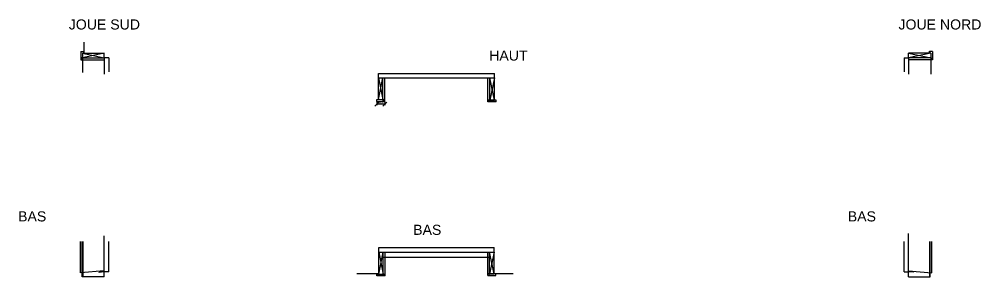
# Model space of a CAD drawing. Header units: millimetres. Extents: x -676 to 20716, y -6551 to 3709.
# Drawn here: x 11183 to 20716, y -5748 to -3199 of the extents above; entities that cross this region are included whole.
import ezdxf

# ---------------------------------------------------------------- set-up
doc = ezdxf.new("R2010")
doc.units = ezdxf.units.MM
doc.layers.get('0').update_dxf_attribs({"lineweight": 25, "true_color": 0xffffff})
doc.layers.get('Defpoints').update_dxf_attribs({"true_color": 0xffffff})
for name, color, linetype, lineweight, true_color in [('Baie', 136, 'Continuous', 25, 0x008080), ('Compribande', 2, 'Continuous', 25, 0xffff00), ('Cotes', 4, 'Continuous', 25, 0x00ffff), ('Enduit', 42, 'Continuous', 25, 0xcd8900), ('Montant Précadre', 16, 'Continuous', 25, 0x800000), ('Option Bois Brule ... OptionRecalepinage', 1, 'Continuous', 25, 0xff0000)]:
    doc.layers.add(name, color=color, linetype=linetype, lineweight=lineweight, true_color=true_color)
doc.styles.add('QCADDimTextStyle', font='txt')
doc.styles.add('textstyle15', font='')
doc.styles.add('textstyle16', font='')
doc.styles.add('textstyle17', font='')
doc.styles.add('textstyle18', font='')
doc.styles.add('textstyle19', font='')
doc.styles.add('textstyle20', font='')
doc.styles.get('textstyle15').set_extended_font_data('Liberation Sans')
doc.styles.get('textstyle16').set_extended_font_data('Liberation Sans')
doc.styles.get('textstyle17').set_extended_font_data('Liberation Sans')
doc.styles.get('textstyle18').set_extended_font_data('Liberation Sans')
doc.styles.get('textstyle19').set_extended_font_data('Liberation Sans')
doc.styles.get('textstyle20').set_extended_font_data('Liberation Sans')
doc.dimstyles.new('QCADDimStyle', dxfattribs={"dimtxt": 20, "dimasz": 20, "dimexe": 10, "dimexo": 5, "dimgap": 5, "dimtad": 1, "dimtoh": 1, "dimdec": 4, "dimzin": 0, "dimdsep": 46, "dimtxsty": 'QCADDimTextStyle', "dimcen": 0.09, "dimadec": 0, "dimazin": 0, "dimtfac": 1, "dimtdec": 4, "dimtofl": 0, "dimtmove": 0, "dimatfit": 3, "dimfxl": 1, "dimtolj": 1, "dimtzin": 0, "dimarcsym": 0})

# ---------------------------------------------------------------- blocks, each defined once
blk = doc.blocks.new('*D65')
at = {"layer": 'Cotes', "color": 0, "lineweight": -2}
for p, q in [((14747.4, -4020), (14707.4, -4060)), ((14727.4, -4017), (14727.4, -4050)), ((14807.4, -4040), (14727.4, -4040)), ((14787.4, -4060), (14827.4, -4020)), ((14807.4, -4017), (14807.4, -4050))]:
    blk.add_line(p, q, dxfattribs=at)
at = {"layer": 'Defpoints', "color": 0}
for p in [(14727.4, -4012), (14727.4, -4040), (14807.4, -4012)]:
    blk.add_point(p, dxfattribs=at)
at = {"layer": 'Cotes', "color": 0, "insert": (14767.4, -4025), "char_height": 20, "attachment_point": 5, "style": 'QCADDimTextStyle'}
blk.add_mtext('\\A1;80', dxfattribs=at)

msp = doc.modelspace()

# ---------------------------------------------------------------- hatches: boundary and pattern name
at = {"layer": 'Compribande'}
h = msp.add_hatch(dxfattribs=at)
h.set_pattern_fill('JIS_WOOD', color=256, angle=180, style=0)
h.paths.add_polyline_path([(11824.9, -3535.63), (11821.9, -3535.63), (11821.9, -3516.1), (11824.9, -3516.1)], flags=0)
h = msp.add_hatch(dxfattribs=at)
h.set_pattern_fill('JIS_WOOD', color=256, style=0)
h.paths.add_polyline_path([(20206, -3535.63), (20209, -3535.63), (20209, -3516.1), (20206, -3516.1)], flags=0)

# ---------------------------------------------------------------- linework, layer by layer
for p in [(10091.87, 0), (10191.87, 0)]:
    msp.add_xline(p, (0, 1))
at = {"layer": 'Baie'}
for p, q in [((12070.9, -3580.63), (12025.9, -3580.63)), ((12025.9, -3580.63), (12025.9, -3726.63)), ((12070.9, -3580.63), (12070.9, -3720.54)), ((19955, -3580.63), (20000, -3580.63)), ((19955, -3580.63), (19955, -3720.54)), ((20000, -3580.63), (20000, -3726.63)), ((14744.37, -3779), (14744.37, -3734)), ((14744.37, -3734), (15893.37, -3734)), ((14744.37, -3779), (15893.37, -3779)), ((15893.37, -3779), (15893.37, -3734)), ((12025.9, -5697.63), (12025.9, -5397.63)), ((12070.9, -5697.63), (12070.9, -5397.63)), ((19955, -5697.63), (19955, -5397.63)), ((20000, -5697.63), (20000, -5397.63)), ((14746.87, -5504.05), (14746.87, -5459.05)), ((14746.87, -5459.05), (15891.87, -5459.05)), ((14746.87, -5504.05), (15891.87, -5504.05)), ((15891.87, -5504.05), (15891.87, -5459.05)), ((14791.87, -5553.05), (15846.87, -5553.05)), ((12025.9, -5697.63), (11975.9, -5701.13)), ((11976.11, -5704.13), (11975.9, -5701.13)), ((12026.11, -5700.63), (11976.11, -5704.13)), ((12070.9, -5697.63), (12025.9, -5697.63)), ((19955, -5697.63), (20000, -5697.63)), ((20048.82, -5703.63), (19999.82, -5700.63)), ((20049, -5700.63), (20000, -5697.63)), ((20048.82, -5703.63), (20049, -5700.63))]:
    msp.add_line(p, q, dxfattribs=at)
at = {"layer": 'Compribande'}
for p, q in [((11821.9, -3535.63), (11821.9, -3516.1)), ((11821.9, -3516.1), (11824.9, -3516.1)), ((11824.9, -3516.1), (11824.9, -3535.63)), ((20209, -3516.1), (20206, -3516.1)), ((20206, -3516.1), (20206, -3535.63)), ((20209, -3535.63), (20209, -3516.1)), ((11824.9, -3535.63), (11821.9, -3535.63)), ((20206, -3535.63), (20209, -3535.63))]:
    msp.add_line(p, q, dxfattribs=at)
at = {"layer": 'Enduit'}
for p, q in [((11824.9, -3425.64), (11824.9, -3535.63)), ((11815.9, -5747.63), (11815.9, -5397.63)), ((20212, -5747.63), (20212, -5397.63)), ((14530, -5714.05), (14746.87, -5714.05)), ((15891.87, -5716.05), (16080, -5716.05))]:
    msp.add_line(p, q, dxfattribs=at)
at = {"layer": 'Montant Précadre'}
for p, q in [((11810.9, -3535.63), (12025.9, -3535.63)), ((11810.9, -3535.63), (12025.9, -3580.63)), ((12025.9, -3535.63), (11810.9, -3580.63)), ((11810.9, -3535.63), (11810.9, -3726.63)), ((11810.9, -3580.63), (12025.9, -3580.63)), ((12025.9, -3580.63), (12025.9, -3535.63)), ((12025.9, -3580.63), (12025.9, -3743.26)), ((20220, -3535.63), (20000, -3535.63)), ((20220, -3535.63), (20000, -3580.63)), ((20000, -3580.63), (20000, -3535.63)), ((20000, -3535.63), (20220, -3580.63)), ((20220, -3580.63), (20000, -3580.63)), ((20000, -3580.63), (20000, -3743.26)), ((20220, -3535.63), (20220, -3743.26)), ((14744.37, -3779), (14789.37, -3779)), ((14744.37, -3779), (14789.37, -3994)), ((14744.37, -3994), (14789.37, -3779)), ((14744.37, -3994), (14744.37, -3779)), ((14789.37, -3994), (14789.37, -3779)), ((15848.37, -3779), (15893.37, -3779)), ((15893.37, -3779), (15848.37, -3999)), ((15893.37, -3999), (15848.37, -3779)), ((15848.37, -3999), (15848.37, -3779)), ((15893.37, -3999), (15893.37, -3779)), ((14744.37, -3994), (14789.37, -3994)), ((15848.37, -3999), (15893.37, -3999)), ((11807.9, -5747.63), (11807.9, -5397.63)), ((12025.9, -5747.63), (12025.9, -5397.63)), ((20000, -5747.63), (20000, -5397.63)), ((20214, -5747.63), (20214, -5397.63)), ((14746.87, -5722.05), (14746.87, -5504.05)), ((14746.87, -5504.05), (14791.87, -5504.05)), ((14746.87, -5504.05), (14791.87, -5722.05)), ((14746.87, -5722.05), (14791.87, -5504.05)), ((14791.87, -5722.05), (14791.87, -5504.05)), ((15846.87, -5718.05), (15846.87, -5504.05)), ((15846.87, -5504.05), (15891.87, -5504.05)), ((15891.87, -5504.05), (15846.87, -5718.05)), ((15891.87, -5718.05), (15846.87, -5504.05)), ((15891.87, -5718.05), (15891.87, -5504.05)), ((15846.87, -5718.05), (15891.87, -5718.05)), ((12025.9, -5747.63), (11807.9, -5747.63)), ((14746.87, -5722.05), (14791.87, -5722.05)), ((20000, -5747.63), (20214, -5747.63))]:
    msp.add_line(p, q, dxfattribs=at)
at = {"layer": 'Option Bois Brule ... OptionRecalepinage'}
for p, q in [((11792.9, -3518.63), (11821.9, -3516.1)), ((11792.9, -3518.63), (11792.9, -3598.63)), ((11821.9, -3535.63), (11821.9, -3515.83)), ((20209, -3535.63), (20209, -3515.83)), ((20238, -3518.63), (20209, -3516.1)), ((20238, -3518.63), (20238, -3598.63)), ((11792.9, -3598.63), (12025.9, -3598.63)), ((11810.9, -3580.63), (11801.9, -3580.63)), ((11801.9, -3580.63), (11801.9, -3589.63)), ((11801.9, -3589.63), (11810.9, -3589.63)), ((11810.9, -3535.63), (11824.9, -3535.63)), ((11810.9, -3535.63), (11810.9, -3580.63)), ((11810.9, -3580.63), (12025.9, -3580.63)), ((11810.9, -3589.63), (11810.9, -3598.63)), ((20220, -3580.63), (20000, -3580.63)), ((20238, -3598.63), (20000, -3598.63)), ((20220, -3535.63), (20206, -3535.63)), ((20218, -3580.63), (20229, -3580.63)), ((20220, -3535.63), (20220, -3580.63)), ((20220, -3589.63), (20220, -3598.63)), ((20229, -3589.63), (20220, -3589.63)), ((20229, -3580.63), (20229, -3589.63)), ((14789.37, -3779.13), (14807.37, -3779)), ((14789.37, -4003), (14789.37, -3779)), ((14807.37, -4012), (14807.37, -3779)), ((15830.37, -4017), (15830.37, -3779)), ((15848.37, -4008), (15848.37, -3779)), ((14727.37, -4012), (14727.37, -3994)), ((14727.37, -3994), (14789.37, -3994)), ((14789.37, -4003), (14798.37, -4003)), ((14798.37, -3994), (14807.37, -3994)), ((14798.37, -4003), (14798.37, -3994)), ((15839.37, -3999), (15830.37, -3999)), ((15839.37, -4008), (15839.37, -3999)), ((15910.37, -3999), (15848.37, -3999)), ((15910.37, -4017), (15910.37, -3999)), ((14727.37, -4012), (14807.37, -4012)), ((15910.37, -4017), (15830.37, -4017)), ((15848.37, -4008), (15839.37, -4008)), ((20000, -5689.1), (20000, -5319.5)), ((11789.9, -5709.75), (11789.9, -5397.63)), ((12025.9, -5689.1), (12025.9, -5343.39)), ((20232, -5709.4), (20232, -5397.63)), ((14791.87, -5504.05), (14813.87, -5504.05)), ((14809.87, -5740.05), (14809.87, -5504.05)), ((15828.87, -5736.05), (15828.87, -5504.05)), ((12025.9, -5689.1), (11789.9, -5709.75)), ((15837.87, -5718.05), (15828.87, -5718.05)), ((15837.87, -5727.05), (15837.87, -5718.05)), ((15846.87, -5718.05), (15846.87, -5727.05)), ((15908.87, -5718.05), (15846.87, -5718.05)), ((15908.87, -5736.05), (15908.87, -5718.05)), ((20000, -5689.1), (20232, -5709.4)), ((14729.87, -5722.05), (14791.87, -5722.05)), ((14729.87, -5740.05), (14729.87, -5722.05)), ((14809.87, -5740.05), (14729.87, -5740.05)), ((14791.87, -5722.05), (14791.87, -5731.05)), ((14791.87, -5731.05), (14800.87, -5731.05)), ((14800.87, -5722.05), (14809.87, -5722.05)), ((14800.87, -5731.05), (14800.87, -5722.05)), ((15828.87, -5736.05), (15908.87, -5736.05)), ((15846.87, -5727.05), (15837.87, -5727.05))]:
    msp.add_line(p, q, dxfattribs=at)

# ---------------------------------------------------------------- texts
at = {"char_height": 100, "attachment_point": 1}
for s, insert, style in [('JOUE SUD', (11674.1, -3200), 'textstyle19'), ('JOUE NORD', (19900, -3200), 'textstyle17'), ('HAUT', (15842.27, -3507.87), 'textstyle15'), ('BAS', (11171.51, -5100), 'textstyle20'), ('BAS', (19397.4, -5100), 'textstyle18'), ('BAS\\P', (15088.55, -5232.93), 'textstyle16')]:
    msp.add_mtext(s, dxfattribs=dict(at, insert=insert, style=style))

# ---------------------------------------------------------------- dimensions: what is measured, and where the dimension line sits
at = {"layer": 'Cotes'}
dim = msp.add_linear_dim(base=(14727.37, -4040), p1=(14807.37, -4012), p2=(14727.37, -4012), dimstyle='QCADDimStyle', override={"dimtxt": 20, "dimasz": 20, "dimexe": 10, "dimexo": 5, "dimgap": 5, "dimdec": 1, "dimzin": 8, "dimtsz": 20, "dimclrd": 0, "dimclre": 0, "dimclrt": 0, "dimazin": 2, "dimtmove": 2}, dxfattribs=at)
dim.commit()
dim.dimension.update_dxf_attribs({"geometry": '*D65', "text_midpoint": (14767.37, -4025)})

doc.saveas('drawing.dxf')
